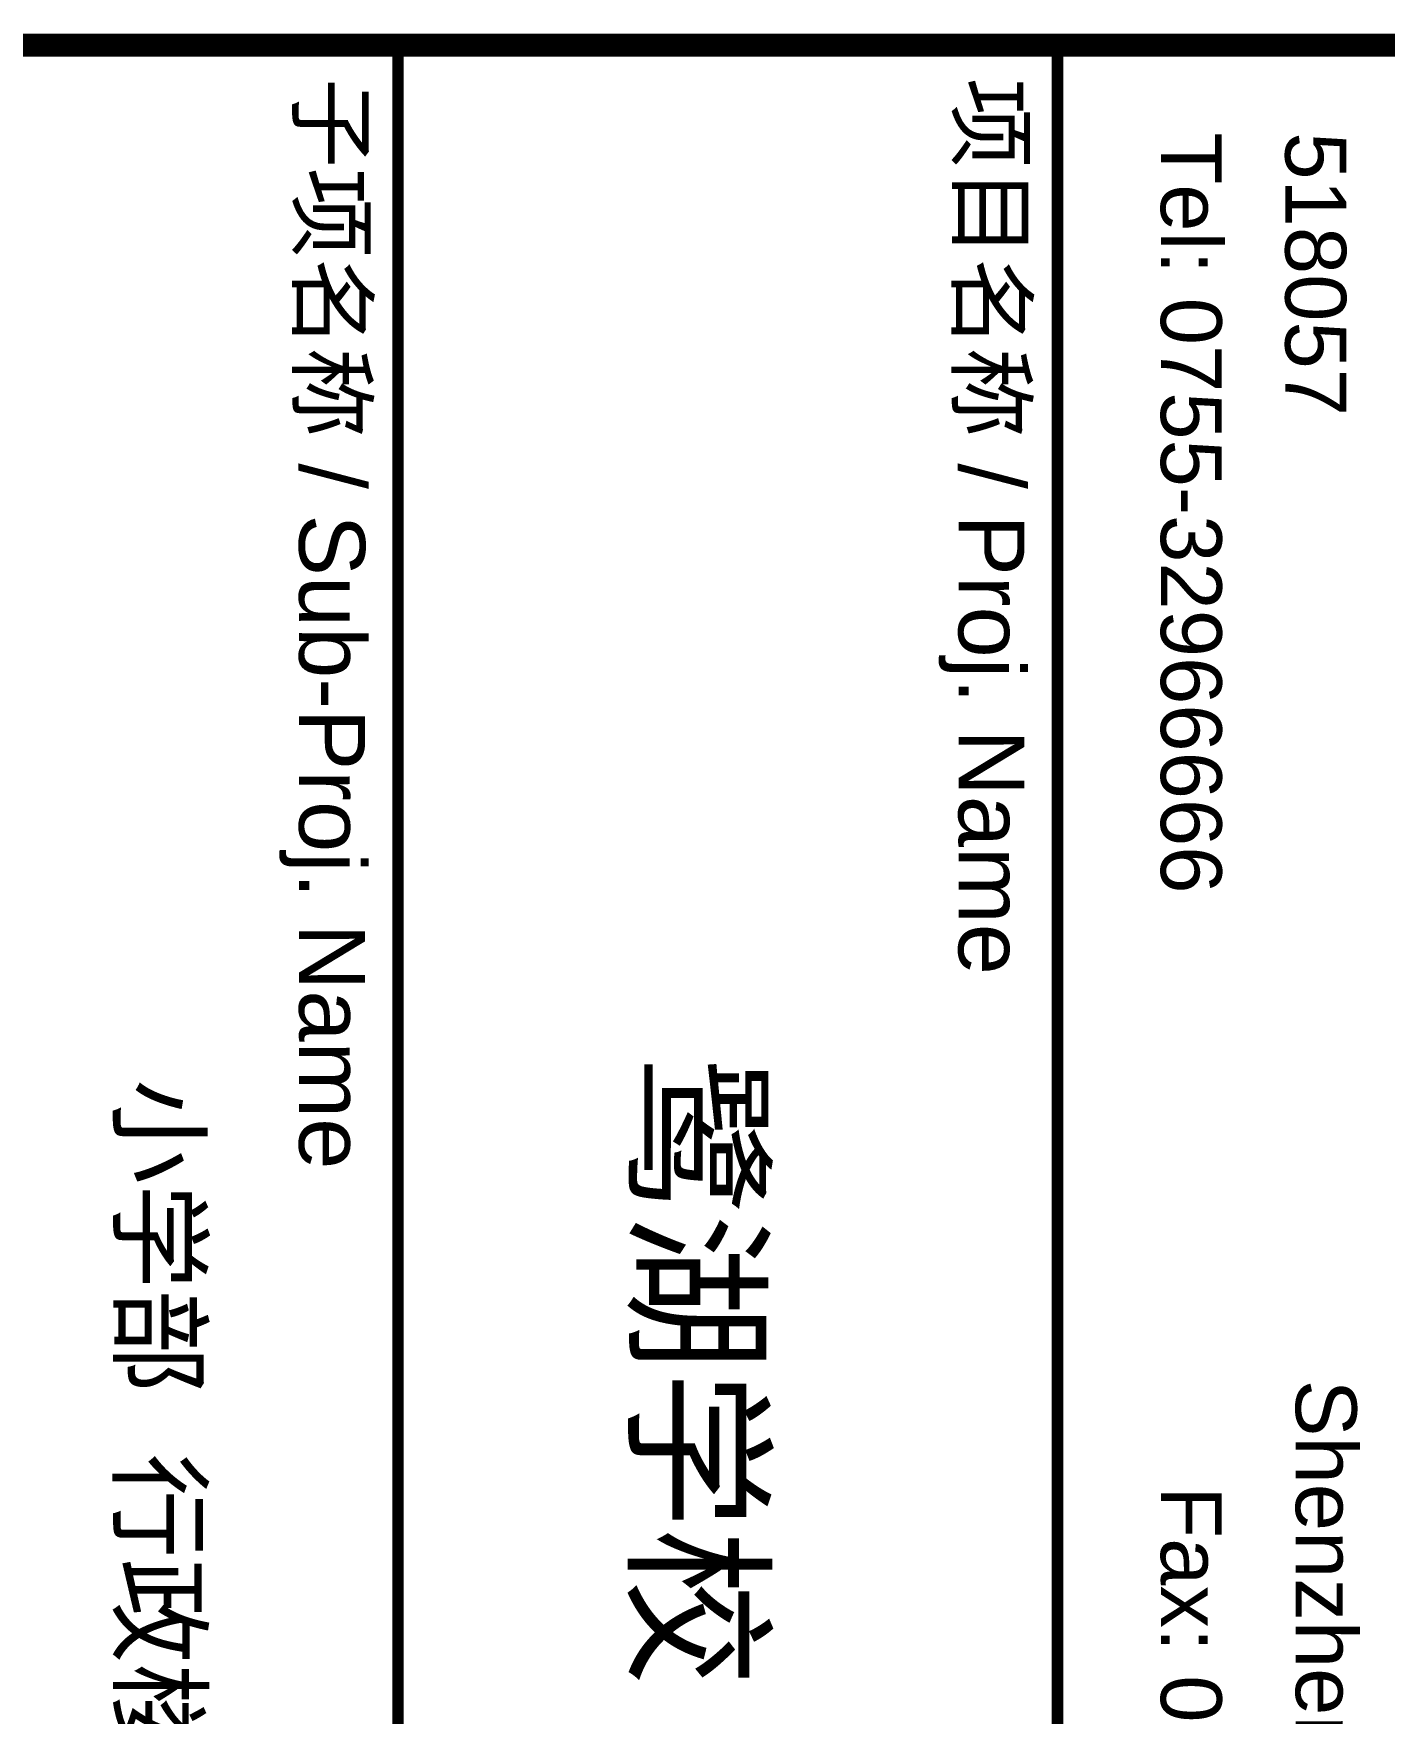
# Model space of a CAD drawing. Extents: x 129492 to 2683129, y 513162 to 1188265.
# Drawn here: x 165851 to 171997, y 519308 to 526953 of the extents above; entities that cross this region are included whole.
import ezdxf

# ---------------------------------------------------------------- set-up
doc = ezdxf.new("R2010")
doc.units = 0
doc.header["$LTSCALE"] = 1000
doc.header["$MEASUREMENT"] = 0
for name, color, linetype in [('G-0-XREF', 2, 'Continuous'), ('G-ANNO-TEXT', 33, 'Continuous'), ('图框CCDI_B0GA1+0.00$0$G-ANNO-TEXT', 33, 'Continuous'), ('图框CCDI_B0GA1+0.00$0$G-BORD', 3, 'Continuous')]:
    doc.layers.add(name, color=color, linetype=linetype)
doc.styles.add('CCDI_T_G01', font='arial.ttf')
doc.styles.add('图框CCDI_B0GA1+0.00$0$CCDI_T_G01', font='arial.ttf')
doc.styles.add('图框CCDI_B0GA1+0.00$0$Standard', font='txt')

# ---------------------------------------------------------------- blocks, each defined once
blk = doc.blocks.new('图框CCDI_B0GA1+0.00$0$block31')
at = {"layer": '图框CCDI_B0GA1+0.00$0$G-ANNO-TEXT', "char_height": 1.84715, "attachment_point": 7, "style": '图框CCDI_B0GA1+0.00$0$Standard'}
for s, insert in [('{\\fArial Unicode MS|b0|i0|c134|p34;Shenzhen, P.R.China, 518057}', (40.495, 6.886)), ('{\\fArial Unicode MS|b0|i0|c134|p34;518057}', (2.645, 6.885)), ('{\\fArial Unicode MS|b0|i0|c0|p34;Tel: 0755-3\\fArial Unicode MS|b0|i0|c134|p34;2966666}', (2.645, 3.111)), ('\\pl3.232;{\\fArial Unicode MS|b0|i0|c0|p34;Fax: 0755-3\\fArial Unicode MS|b0|i0|c134|p34;2966888}', (40.495, 3.111))]:
    blk.add_mtext(s, dxfattribs=dict(at, insert=insert))
blk = doc.blocks.new('图框CCDI_B0GA1+0.00')
at = {"layer": '图框CCDI_B0GA1+0.00$0$G-BORD'}
for points, const_width in [([(75100, 1000), (75100, 58400)], 70), ([(75100, 18200), (83100, 18200)], 35), ([(75100, 16200), (83100, 16200)], 35)]:
    blk.add_lwpolyline(points, dxfattribs=dict(at, const_width=const_width))
at = {"layer": '图框CCDI_B0GA1+0.00$0$G-BORD', "xscale": 100, "yscale": 100, "zscale": 100}
blk.add_blockref('图框CCDI_B0GA1+0.00$0$block31', (75100, 18200), dxfattribs=at)
at = {"layer": '图框CCDI_B0GA1+0.00$0$G-ANNO-TEXT', "style": '图框CCDI_B0GA1+0.00$0$CCDI_T_G01'}
for s, insert, char_height, width, attachment_point in [('{\\fSimSun|b0|i0|c134|p54;项目名称} / Proj. Name', (75200, 18100), 200, 7900, 1), ('{\\fSimSun|b0|i0|c134|p2;鹭湖学校}', (79122.9, 17090), 350, 8000, 5), ('{\\fSimSun|b0|i0|c134|p54;子项名称} / Sub-Proj. Name', (75200, 16100), 200, 7900, 1)]:
    blk.add_mtext(s, dxfattribs=dict(at, insert=insert, char_height=char_height, width=width, attachment_point=attachment_point))
blk = doc.blocks.new('fewwwww')
at = {"layer": 'G-ANNO-TEXT', "style": 'CCDI_T_G01'}
blk.add_text('小学部  行政楼(3#楼)', height=350, rotation=270, dxfattribs=at).set_placement((16740.1, -1706))

msp = doc.modelspace()

# ---------------------------------------------------------------- block references
at = {"layer": 'G-0-XREF', "ltscale": 5, "xscale": 1.5, "yscale": 1.5, "zscale": 1.5, "rotation": 270}
msp.add_blockref('图框CCDI_B0GA1+0.00', (143209.4, 639550.7), dxfattribs=at)
at = {"layer": 'G-0-XREF'}
msp.add_blockref('fewwwww', (149509.4, 523900.7), dxfattribs=at)

doc.saveas('drawing.dxf')
